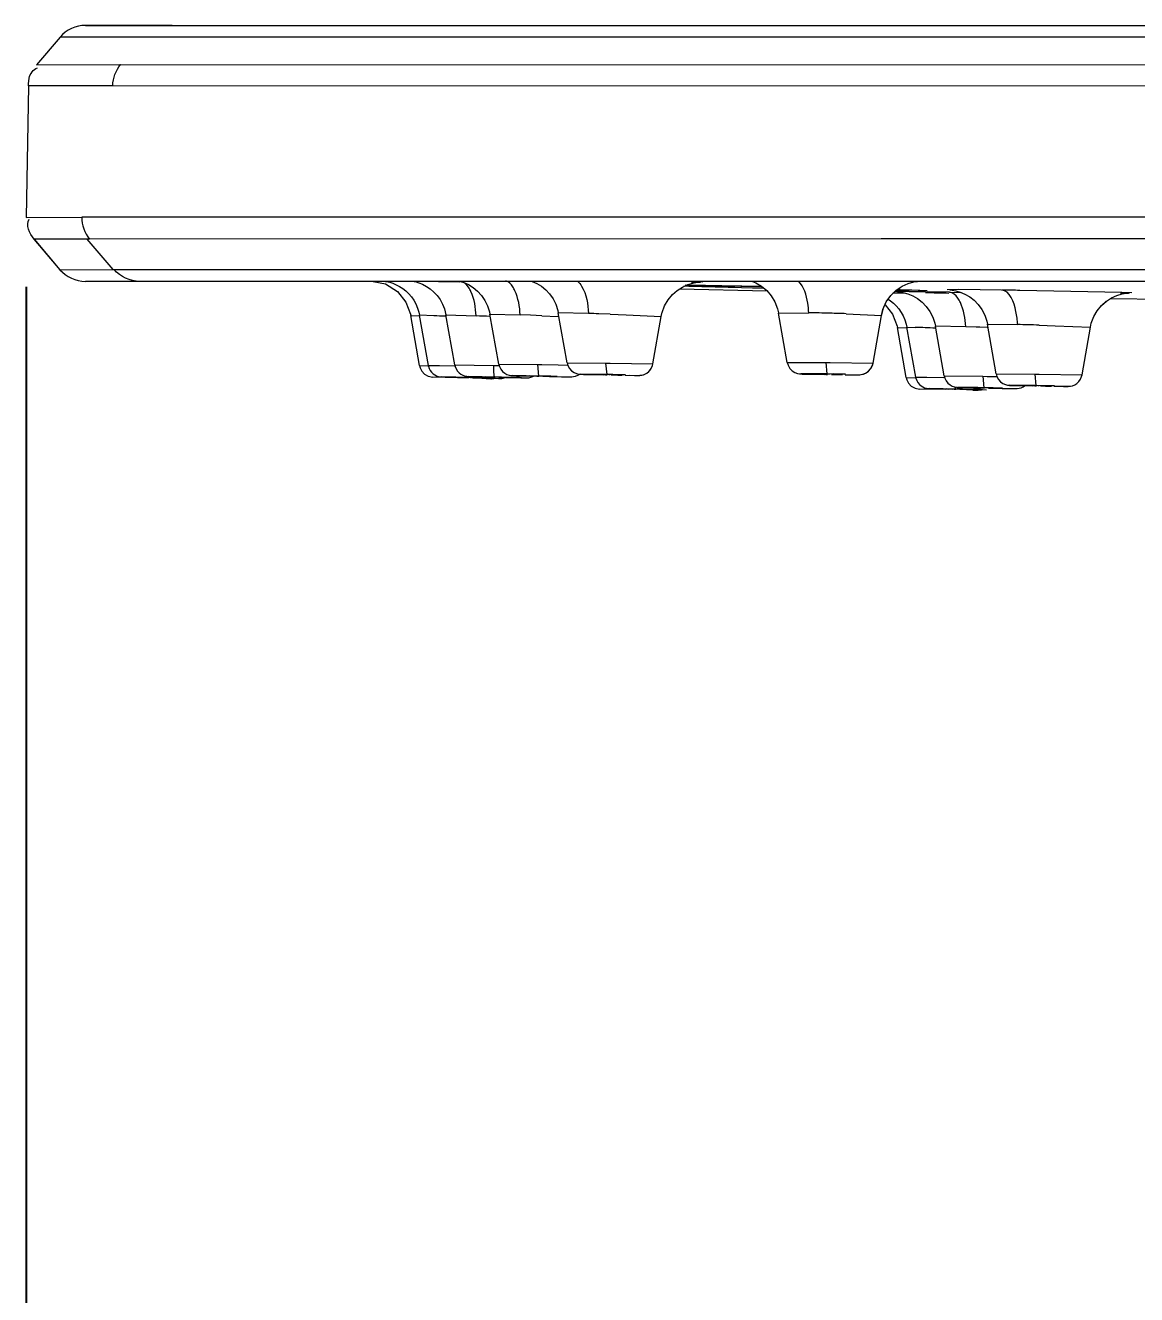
# Model space of a CAD drawing. Header units: millimetres. Extents: x 6110 to 6704, y -2661 to -1821.
# Drawn here: x 6470.38 to 6480.37, y -2102.18 to -2090.76 of the extents above; entities that cross this region are included whole.
import ezdxf

# ---------------------------------------------------------------- set-up
doc = ezdxf.new("R2010")
doc.units = ezdxf.units.MM
doc.header["$LTSCALE"] = 0.1
doc.layers.get('0').update_dxf_attribs({"lineweight": 15})
doc.layers.add('DIM', color=3, linetype='Continuous', lineweight=9)
doc.styles.get("Standard").update_dxf_attribs({"font": 'arial.ttf'})
doc.dimstyles.new('ISO-25', dxfattribs={"dimtxt": 2.5, "dimasz": 2.5, "dimexe": 1.25, "dimexo": 0.625, "dimtad": 1, "dimlfac": 5, "dimtxsty": 'Standard', "dimcen": 2.5, "dimadec": 0, "dimazin": 0, "dimtfac": 1, "dimtmove": 0, "dimatfit": 3, "dimfxl": 0, "dimarcsym": 0})

# ---------------------------------------------------------------- blocks, each defined once
blk = doc.blocks.new('*D69')
at = {"layer": 'Defpoints', "color": 0}
for p in [(6470.391, -2092.49), (6519.738, -2092.49), (6519.738, -2112.348)]:
    blk.add_point(p, dxfattribs=at)
at = {"layer": 'DIM', "color": 0, "lineweight": -2}
for p, q in [((6470.391, -2093.115), (6470.391, -2113.598)), ((6519.738, -2093.115), (6519.738, -2113.598)), ((6474.391, -2112.348), (6515.738, -2112.348))]:
    blk.add_line(p, q, dxfattribs=at)
at = {"layer": 'DIM', "color": 0}
for points in [[(6474.391, -2111.681), (6474.391, -2113.015), (6470.391, -2112.348)], [(6515.738, -2111.681), (6515.738, -2113.015), (6519.738, -2112.348)]]:
    blk.add_solid(points, dxfattribs=at)
at = {"layer": 'DIM', "color": 0, "insert": (6495.064, -2109.681), "char_height": 4, "attachment_point": 5}
blk.add_mtext('197', dxfattribs=at)

msp = doc.modelspace()

# ---------------------------------------------------------------- linework, layer by layer
at = {"color": 7, "linetype": 'Continuous'}
for p, q in [((6470.9226, -2090.7637), (6519.2063, -2090.7637)), ((6471.4283, -2090.7637), (6470.9226, -2090.7637)), ((6471.7019, -2090.7637), (6471.4283, -2090.7637)), ((6470.6948, -2090.8689), (6470.4827, -2091.1198)), ((6492.256, -2090.869), (6470.6948, -2090.8689)), ((6470.4825, -2091.1199), (6470.483, -2091.1194)), ((6470.4841, -2091.1182), (6471.2409, -2091.1145)), ((6471.2395, -2091.1155), (6495.0644, -2091.1203)), ((6470.4123, -2091.2903), (6470.4176, -2091.239)), ((6470.4123, -2091.2901), (6470.4175, -2091.2392)), ((6470.4118, -2091.3072), (6470.3911, -2092.4905)), ((6470.4118, -2091.3072), (6470.4126, -2091.2903)), ((6470.5031, -2091.3066), (6470.4118, -2091.3072)), ((6471.1689, -2091.3066), (6470.5031, -2091.3066)), ((6471.1691, -2091.3059), (6483.7108, -2091.3068)), ((6470.3911, -2092.4905), (6470.8905, -2092.4884)), ((6473.273, -2092.4886), (6470.8904, -2092.4891)), ((6473.9557, -2092.4886), (6473.273, -2092.4886)), ((6492.2799, -2092.4878), (6473.9557, -2092.4886)), ((6470.461, -2092.6861), (6470.694, -2092.9612)), ((6470.94, -2092.6861), (6470.461, -2092.6861)), ((6470.6945, -2092.9615), (6470.4614, -2092.6863)), ((6470.96, -2092.6858), (6470.9397, -2092.6857)), ((6471.172, -2092.9608), (6470.94, -2092.6861)), ((6478.078, -2092.6839), (6470.96, -2092.6858)), ((6478.3422, -2092.684), (6478.078, -2092.6839)), ((6478.4808, -2092.684), (6478.3422, -2092.684)), ((6478.7145, -2092.6841), (6478.4808, -2092.684)), ((6478.8249, -2092.6841), (6478.7145, -2092.6841)), ((6479.5535, -2092.6843), (6478.8249, -2092.6841)), ((6480.4748, -2092.6844), (6479.5535, -2092.6843)), ((6470.694, -2092.9612), (6471.172, -2092.9608)), ((6471.1718, -2092.9605), (6471.1817, -2092.9603)), ((6471.1817, -2092.9603), (6471.7564, -2092.9603)), ((6471.7564, -2092.9603), (6471.8527, -2092.9603)), ((6471.8527, -2092.9603), (6478.204, -2092.9603)), ((6478.204, -2092.9603), (6492.2704, -2092.9603)), ((6519.207, -2093.0663), (6470.9223, -2093.0663)), ((6473.8364, -2093.067), (6473.8026, -2093.0661)), ((6473.8828, -2093.0682), (6473.8364, -2093.067)), ((6474.0961, -2093.0662), (6474.2891, -2093.0715)), ((6474.2911, -2093.0671), (6474.2529, -2093.0662)), ((6476.3712, -2093.0728), (6476.4535, -2093.0729)), ((6476.4738, -2093.0728), (6476.3826, -2093.0675)), ((6473.7298, -2093.1584), (6473.805, -2093.2525)), ((6476.2646, -2093.1337), (6477.052, -2093.1527)), ((6476.3028, -2093.108), (6476.3473, -2093.1092)), ((6476.3236, -2093.1021), (6476.5248, -2093.1052)), ((6476.7908, -2093.1099), (6476.4981, -2093.1048)), ((6476.5248, -2093.1052), (6476.816, -2093.1104)), ((6476.824, -2093.1105), (6476.7908, -2093.1099)), ((6476.816, -2093.1104), (6477.0072, -2093.1139)), ((6476.8209, -2093.1212), (6476.921, -2093.1235)), ((6477.0045, -2093.1139), (6476.824, -2093.1105)), ((6476.921, -2093.1235), (6477.0189, -2093.1258)), ((6478.2247, -2093.1734), (6478.1815, -2093.1726)), ((6478.3085, -2093.1588), (6478.2045, -2093.1583)), ((6478.2226, -2093.1402), (6478.3542, -2093.1438)), ((6478.2994, -2093.1749), (6478.2247, -2093.1734)), ((6478.2487, -2093.1409), (6478.2264, -2093.1403)), ((6478.2487, -2093.1409), (6478.4921, -2093.1484)), ((6478.3542, -2093.1438), (6478.4241, -2093.1461)), ((6478.6915, -2093.1648), (6478.4761, -2093.1612)), ((6478.7752, -2093.1406), (6478.6709, -2093.1411)), ((6478.6915, -2093.1648), (6478.8006, -2093.1667)), ((6479.1585, -2093.1449), (6478.7752, -2093.1406)), ((6480.2404, -2093.1657), (6479.3244, -2093.1474)), ((6480.2286, -2093.1711), (6480.311, -2093.1709)), ((6480.3313, -2093.1708), (6480.2404, -2093.1657)), ((6478.0796, -2093.3733), (6478.0939, -2093.3177)), ((6478.112, -2093.2772), (6478.1805, -2093.3624)), ((6480.0585, -2093.2837), (6480.1018, -2093.2453)), ((6480.1424, -2093.2192), (6480.6113, -2093.2278)), ((6473.9271, -2093.8244), (6473.8473, -2093.3719)), ((6473.8473, -2093.3719), (6473.9258, -2093.3756)), ((6474.0063, -2093.8228), (6473.9265, -2093.3703)), ((6474.055, -2093.3757), (6473.9265, -2093.3703)), ((6474.2437, -2093.8186), (6474.164, -2093.3666)), ((6474.164, -2093.3666), (6474.4362, -2093.3768)), ((6474.4663, -2093.3781), (6474.4362, -2093.3768)), ((6474.4972, -2093.3794), (6474.4663, -2093.3781)), ((6474.5287, -2093.3808), (6474.4972, -2093.3794)), ((6474.559, -2093.3821), (6474.5287, -2093.3808)), ((6474.639, -2093.8108), (6474.5596, -2093.3602)), ((6474.5596, -2093.3602), (6474.832, -2093.3682)), ((6474.9246, -2093.3716), (6474.832, -2093.3682)), ((6475.026, -2093.3756), (6474.9246, -2093.3716)), ((6475.026, -2093.3756), (6475.1729, -2093.3818)), ((6475.2531, -2093.7986), (6475.1741, -2093.3507)), ((6475.4468, -2093.3551), (6475.1744, -2093.3506)), ((6475.6399, -2093.361), (6475.5394, -2093.3578)), ((6475.6399, -2093.361), (6475.784, -2093.3663)), ((6475.784, -2093.3663), (6476.1003, -2093.3818)), ((6476.0251, -2093.8083), (6476.1003, -2093.3818)), ((6476.0998, -2093.3817), (6476.1084, -2093.3448)), ((6477.1539, -2093.3509), (6477.4269, -2093.349)), ((6477.2323, -2093.7952), (6477.1539, -2093.3509)), ((6477.7627, -2093.357), (6478.0801, -2093.3725)), ((6478.0043, -2093.8024), (6478.0801, -2093.3725)), ((6479.958, -2093.4798), (6479.9667, -2093.4428)), ((6478.3024, -2093.9316), (6478.2232, -2093.4825)), ((6478.2232, -2093.4825), (6478.3081, -2093.4856)), ((6478.3879, -2093.9282), (6478.3087, -2093.479)), ((6478.3087, -2093.479), (6478.3836, -2093.4807)), ((6478.6442, -2093.9171), (6478.565, -2093.4682)), ((6478.8377, -2093.4746), (6478.565, -2093.4682)), ((6478.9302, -2093.4776), (6478.8377, -2093.4746)), ((6478.9635, -2093.4787), (6478.9302, -2093.4775)), ((6479.031, -2093.481), (6478.9635, -2093.4787)), ((6479.1111, -2093.8982), (6479.0323, -2093.451)), ((6479.0323, -2093.451), (6479.3051, -2093.4547)), ((6479.4979, -2093.4601), (6479.642, -2093.465)), ((6479.642, -2093.465), (6479.9585, -2093.4798)), ((6479.8832, -2093.9072), (6479.9585, -2093.4798)), ((6473.9272, -2093.8243), (6474.0028, -2093.8258)), ((6473.9722, -2093.9003), (6474.0059, -2093.9195)), ((6474.0064, -2093.8228), (6474.1066, -2093.8244)), ((6474.1066, -2093.8244), (6474.2421, -2093.8267)), ((6474.2437, -2093.8186), (6474.5915, -2093.8234)), ((6474.5915, -2093.8234), (6474.5924, -2093.8751)), ((6474.5915, -2093.8234), (6474.6308, -2093.824)), ((6474.5924, -2093.8751), (6474.5957, -2093.9127)), ((6474.6308, -2093.824), (6474.6429, -2093.8242)), ((6474.639, -2093.8108), (6474.9865, -2093.8145)), ((6474.9865, -2093.8145), (6474.9963, -2093.9178)), ((6474.9865, -2093.8145), (6475.026, -2093.815)), ((6475.026, -2093.8151), (6475.1735, -2093.8173)), ((6475.1735, -2093.8173), (6475.2629, -2093.8188)), ((6475.2532, -2093.7985), (6475.6003, -2093.8013)), ((6475.6003, -2093.8012), (6475.6106, -2093.9045)), ((6475.6003, -2093.8012), (6475.6399, -2093.8017)), ((6475.6399, -2093.8017), (6476.0251, -2093.8083)), ((6477.2324, -2093.7951), (6477.579, -2093.7957)), ((6477.4792, -2093.8977), (6477.3537, -2093.8983)), ((6477.494, -2093.9003), (6477.5799, -2093.9026)), ((6477.6074, -2093.9006), (6477.5089, -2093.8999)), ((6477.5089, -2093.8999), (6477.5236, -2093.9005)), ((6477.579, -2093.7956), (6477.59, -2093.8989)), ((6477.579, -2093.7956), (6477.6189, -2093.796)), ((6477.6454, -2093.8996), (6477.59, -2093.8989)), ((6477.6189, -2093.9007), (6477.6074, -2093.9006)), ((6477.6189, -2093.796), (6478.0043, -2093.8024)), ((6479.1112, -2093.8982), (6479.4582, -2093.9005)), ((6479.4582, -2093.9005), (6479.4687, -2094.0038)), ((6479.4582, -2093.9005), (6479.4979, -2093.9009)), ((6479.4979, -2093.9009), (6479.8831, -2093.9072)), ((6474.0059, -2093.9195), (6474.0468, -2093.9276)), ((6474.2684, -2093.9336), (6474.047, -2093.9276)), ((6474.2526, -2093.9291), (6474.1262, -2093.9261)), ((6474.1357, -2093.9265), (6474.3438, -2093.9323)), ((6474.3635, -2093.932), (6474.2526, -2093.9291)), ((6474.2685, -2093.9299), (6474.3527, -2093.9323)), ((6474.3837, -2093.9327), (6474.2837, -2093.9302)), ((6474.2837, -2093.9302), (6474.2986, -2093.9306)), ((6474.3527, -2093.9323), (6474.3681, -2093.9327)), ((6474.4188, -2093.9334), (6474.3635, -2093.932)), ((6474.49, -2093.924), (6474.3637, -2093.9215)), ((6474.374, -2093.922), (6474.3951, -2093.9227)), ((6474.3935, -2093.933), (6474.3837, -2093.9327)), ((6474.3951, -2093.9227), (6474.5968, -2093.9282)), ((6474.4034, -2093.9336), (6474.4634, -2093.9352)), ((6474.5073, -2093.9358), (6474.4188, -2093.9334)), ((6474.4561, -2093.9347), (6474.4274, -2093.9339)), ((6474.5185, -2093.9365), (6474.4561, -2093.9347)), ((6474.4634, -2093.9352), (6474.5025, -2093.9361)), ((6474.4884, -2093.9361), (6474.6525, -2093.9401)), ((6474.5025, -2093.9361), (6474.4885, -2093.9357)), ((6474.6009, -2093.9266), (6474.49, -2093.924)), ((6474.5058, -2093.925), (6474.5902, -2093.9275)), ((6474.5196, -2093.9362), (6474.5073, -2093.9358)), ((6474.53, -2093.9364), (6474.5196, -2093.9362)), ((6474.6207, -2093.9275), (6474.5209, -2093.9252)), ((6474.5209, -2093.9252), (6474.5358, -2093.9257)), ((6474.5253, -2093.9405), (6474.5679, -2093.9417)), ((6474.526, -2093.937), (6474.641, -2093.939)), ((6474.6073, -2093.9386), (6474.53, -2093.9364)), ((6474.5669, -2093.9417), (6474.5725, -2093.9418)), ((6474.5725, -2093.9418), (6474.5679, -2093.9417)), ((6474.5727, -2093.9418), (6474.5942, -2093.9388)), ((6474.5902, -2093.9275), (6474.6054, -2093.9278)), ((6474.5957, -2093.9127), (6474.6009, -2093.9267)), ((6474.6562, -2093.928), (6474.6009, -2093.9266)), ((6474.6308, -2093.9278), (6474.6207, -2093.9275)), ((6474.6376, -2093.9398), (6474.6504, -2093.9401)), ((6474.6409, -2093.9288), (6474.7009, -2093.9302)), ((6474.6561, -2093.9401), (6474.6636, -2093.9398)), ((6474.7674, -2093.9309), (6474.6562, -2093.928)), ((6474.7558, -2093.9313), (6474.6649, -2093.9287)), ((6474.7009, -2093.9302), (6474.7407, -2093.9311)), ((6474.7229, -2093.9313), (6474.837, -2093.9338)), ((6474.7407, -2093.9311), (6474.7258, -2093.9306)), ((6474.8855, -2093.9154), (6474.7594, -2093.9136)), ((6474.7637, -2093.9322), (6474.8787, -2093.9354)), ((6474.7983, -2093.9151), (6474.9749, -2093.9196)), ((6474.837, -2093.9338), (6474.8771, -2093.9346)), ((6474.8771, -2093.9346), (6474.8877, -2093.9347)), ((6474.9963, -2093.9177), (6474.8855, -2093.9154)), ((6474.901, -2093.9168), (6474.9858, -2093.9191)), ((6475.0156, -2093.9188), (6474.9161, -2093.9168)), ((6474.9161, -2093.9168), (6474.9309, -2093.9173)), ((6474.9858, -2093.9191), (6475.0006, -2093.9194)), ((6475.0517, -2093.919), (6474.9963, -2093.9177)), ((6475.026, -2093.919), (6475.0156, -2093.9188)), ((6475.0364, -2093.9203), (6475.0963, -2093.9216)), ((6475.151, -2093.9223), (6475.0605, -2093.9199)), ((6475.0963, -2093.9216), (6475.1359, -2093.9223)), ((6475.1084, -2093.9225), (6475.2023, -2093.9244)), ((6475.1359, -2093.9223), (6475.1211, -2093.9218)), ((6475.1595, -2093.9235), (6475.285, -2093.9253)), ((6475.2023, -2093.9244), (6475.2613, -2093.9253)), ((6475.2613, -2093.9253), (6475.2778, -2093.9255)), ((6475.4998, -2093.9027), (6475.3739, -2093.9017)), ((6475.4016, -2093.9031), (6475.4312, -2093.904)), ((6475.4312, -2093.904), (6475.5853, -2093.9075)), ((6475.515, -2093.9044), (6475.6002, -2093.9067)), ((6475.6291, -2093.9057), (6475.53, -2093.9043)), ((6475.53, -2093.9043), (6475.5448, -2093.9048)), ((6475.6002, -2093.9067), (6475.6146, -2093.9069)), ((6475.6659, -2093.9055), (6475.6106, -2093.9045)), ((6475.6399, -2093.9059), (6475.6291, -2093.9057)), ((6475.7649, -2093.9091), (6475.6749, -2093.9068)), ((6475.7105, -2093.9088), (6475.7499, -2093.9092)), ((6475.7499, -2093.9092), (6475.7351, -2093.9087)), ((6475.7743, -2093.9107), (6475.8996, -2093.9116)), ((6475.8184, -2093.9114), (6475.8585, -2093.9118)), ((6475.8585, -2093.9118), (6475.8842, -2093.9119)), ((6477.4333, -2093.9015), (6477.5681, -2093.9041)), ((6477.7439, -2093.9038), (6477.6544, -2093.9015)), ((6477.6898, -2093.9042), (6477.729, -2093.9042)), ((6477.729, -2093.9042), (6477.7143, -2093.9036)), ((6477.7545, -2093.9063), (6477.8795, -2093.9057)), ((6477.7922, -2093.9066), (6477.8409, -2093.9067)), ((6477.8256, -2093.9067), (6477.8583, -2093.9066)), ((6477.8569, -2093.9066), (6477.8715, -2093.9064)), ((6478.3025, -2093.9316), (6478.386, -2093.9328)), ((6478.3478, -2094.0078), (6478.3817, -2094.027)), ((6478.3879, -2093.9282), (6478.4876, -2093.9291)), ((6478.4876, -2093.9291), (6478.6421, -2093.931)), ((6478.6442, -2093.9171), (6478.9914, -2093.9201)), ((6478.9914, -2093.9201), (6479.0016, -2094.0234)), ((6478.9914, -2093.9201), (6479.031, -2093.9206)), ((6479.031, -2093.9206), (6479.1195, -2093.9218)), ((6479.3579, -2094.0021), (6479.2321, -2094.0014)), ((6479.2878, -2094.0035), (6479.4422, -2094.0068)), ((6479.3729, -2094.0039), (6479.4584, -2094.006)), ((6479.4868, -2094.005), (6479.3879, -2094.0037)), ((6479.3879, -2094.0037), (6479.4027, -2094.0042)), ((6479.4584, -2094.006), (6479.4726, -2094.0062)), ((6479.524, -2094.0047), (6479.4687, -2094.0037)), ((6479.4979, -2094.0052), (6479.4868, -2094.005)), ((6479.6229, -2094.0082), (6479.533, -2094.0059)), ((6479.5686, -2094.008), (6479.6079, -2094.0083)), ((6479.6079, -2094.0083), (6479.5932, -2094.0078)), ((6479.6327, -2094.0098), (6479.7579, -2094.0105)), ((6479.6794, -2094.0105), (6479.7168, -2094.0108)), ((6479.7168, -2094.0108), (6479.7425, -2094.0109)), ((6478.3817, -2094.027), (6478.4228, -2094.0349)), ((6478.6598, -2094.0399), (6478.4229, -2094.0348)), ((6478.6344, -2094.0333), (6478.5084, -2094.0311)), ((6478.5288, -2094.0318), (6478.7167, -2094.0361)), ((6478.7453, -2094.0355), (6478.6344, -2094.0333)), ((6478.6498, -2094.0341), (6478.7348, -2094.0361)), ((6478.7643, -2094.0362), (6478.6649, -2094.0343)), ((6478.6649, -2094.0343), (6478.6797, -2094.0347)), ((6478.7348, -2094.0361), (6478.7495, -2094.0364)), ((6478.7394, -2094.018), (6478.7453, -2094.0355)), ((6478.8006, -2094.0366), (6478.7453, -2094.0355)), ((6478.7748, -2094.0364), (6478.7643, -2094.0362)), ((6478.8908, -2094.0213), (6478.7649, -2094.0199)), ((6478.7838, -2094.0207), (6478.8159, -2094.0216)), ((6478.7854, -2094.0372), (6478.8452, -2094.0384)), ((6478.9119, -2094.0391), (6478.8006, -2094.0366)), ((6478.8374, -2094.0378), (6478.8094, -2094.0372)), ((6478.8159, -2094.0216), (6478.9803, -2094.0253)), ((6478.8998, -2094.0393), (6478.8374, -2094.0378)), ((6478.8452, -2094.0384), (6478.8848, -2094.0391)), ((6478.8664, -2094.0392), (6478.98, -2094.0414)), ((6478.8848, -2094.0391), (6478.8699, -2094.0387)), ((6478.9016, -2094.045), (6478.9485, -2094.046)), ((6478.9061, -2094.0227), (6478.9912, -2094.0248)), ((6478.9087, -2094.04), (6479.0235, -2094.0428)), ((6479.0203, -2094.0243), (6478.9211, -2094.0227)), ((6478.9211, -2094.0227), (6478.9359, -2094.0231)), ((6478.9485, -2094.046), (6478.9439, -2094.0459)), ((6478.9486, -2094.0461), (6478.9802, -2094.0414)), ((6478.9912, -2094.0248), (6479.0057, -2094.025)), ((6479.0569, -2094.0244), (6479.0016, -2094.0233)), ((6479.031, -2094.0245), (6479.0203, -2094.0243)), ((6479.0418, -2094.0259), (6479.1015, -2094.027)), ((6479.156, -2094.0275), (6479.0658, -2094.0253)), ((6479.1015, -2094.027), (6479.141, -2094.0275)), ((6479.114, -2094.0279), (6479.2079, -2094.0295)), ((6479.141, -2094.0275), (6479.1262, -2094.0271)), ((6479.1652, -2094.0287), (6479.2906, -2094.0302)), ((6479.2079, -2094.0295), (6479.2761, -2094.0303)), ((6479.2761, -2094.0303), (6479.2941, -2094.0303)), ((6479.2941, -2094.0303), (6479.3016, -2094.0299))]:
    msp.add_line(p, q, dxfattribs=at)
for points in [[(6473.51, -2093.0663), (6473.6211, -2093.0899), (6473.7298, -2093.1584)], [(6473.6222, -2093.0663), (6473.6308, -2093.0677), (6473.6586, -2093.0743), (6473.6876, -2093.0837), (6473.7172, -2093.0961), (6473.7466, -2093.1116), (6473.7756, -2093.1303), (6473.8035, -2093.1522), (6473.8297, -2093.1774), (6473.8537, -2093.2054), (6473.8754, -2093.2363)], [(6473.8778, -2093.0663), (6473.8863, -2093.068), (6473.9201, -2093.0782), (6473.955, -2093.0926), (6473.9899, -2093.1113), (6474.0236, -2093.1344), (6474.0557, -2093.162), (6474.0852, -2093.1941), (6474.1114, -2093.2304), (6474.1336, -2093.2704), (6474.1512, -2093.3143), (6474.1643, -2093.3665)], [(6474.2965, -2093.0663), (6474.3255, -2093.0755), (6474.3684, -2093.0952), (6474.4101, -2093.1213), (6474.4493, -2093.1538), (6474.4847, -2093.1927), (6474.515, -2093.2371), (6474.539, -2093.2865), (6474.5559, -2093.3406), (6474.5599, -2093.3601)], [(6474.9406, -2093.0663), (6474.9812, -2093.0847), (6475.0223, -2093.11), (6475.0611, -2093.1416), (6475.0964, -2093.1796), (6475.127, -2093.2232), (6475.1516, -2093.2724), (6475.1695, -2093.3269), (6475.1744, -2093.3506)], [(6476.1082, -2093.345), (6476.1308, -2093.2851), (6476.1618, -2093.2319), (6476.2001, -2093.1856), (6476.2435, -2093.1472), (6476.2903, -2093.1172), (6476.3384, -2093.0953), (6476.3848, -2093.0815), (6476.4228, -2093.0748), (6476.4442, -2093.0729), (6476.4483, -2093.0727)], [(6476.9197, -2093.0663), (6476.9516, -2093.0794), (6477.0011, -2093.1088), (6477.048, -2093.148), (6477.0893, -2093.1962), (6477.1224, -2093.2518), (6477.1459, -2093.3137), (6477.1543, -2093.3508)], [(6478.0796, -2093.3724), (6478.0937, -2093.3179), (6478.1236, -2093.2516), (6478.1641, -2093.1942), (6478.2127, -2093.1469), (6478.2661, -2093.1109), (6478.321, -2093.0858), (6478.3718, -2093.0715), (6478.405, -2093.0663)], [(6476.2003, -2093.1856), (6476.2437, -2093.1473), (6476.2671, -2093.1322)], [(6478.2259, -2093.1596), (6478.2235, -2093.1595), (6478.2249, -2093.1596), (6478.2376, -2093.1607), (6478.2714, -2093.166), (6478.3158, -2093.1779)], [(6478.3158, -2093.1779), (6478.3606, -2093.1963), (6478.4044, -2093.2215), (6478.4458, -2093.2535), (6478.4834, -2093.2924), (6478.5159, -2093.3374), (6478.5418, -2093.3879), (6478.5602, -2093.4436), (6478.5654, -2093.4681)], [(6478.4241, -2093.1461), (6478.4558, -2093.1472), (6478.4671, -2093.1477), (6478.4751, -2093.1481), (6478.4767, -2093.1482)], [(6478.6984, -2093.1431), (6478.6956, -2093.1429), (6478.6985, -2093.1431), (6478.7154, -2093.145), (6478.7476, -2093.1509), (6478.7876, -2093.1624), (6478.8309, -2093.1808), (6478.8733, -2093.2055), (6478.9135, -2093.2368), (6478.9503, -2093.2749), (6478.9823, -2093.319), (6479.0082, -2093.3689), (6479.0269, -2093.4244), (6479.0326, -2093.451)], [(6480.1018, -2093.2453), (6480.1484, -2093.2153), (6480.1965, -2093.1934), (6480.2428, -2093.1795), (6480.2807, -2093.1729), (6480.3019, -2093.171), (6480.3059, -2093.1708)], [(6473.805, -2093.2525), (6473.8454, -2093.3601), (6473.8477, -2093.3718)], [(6473.8754, -2093.2363), (6473.8941, -2093.2699), (6473.9095, -2093.3061), (6473.9214, -2093.3446), (6473.9268, -2093.3702)], [(6478.1406, -2093.2275), (6478.1605, -2093.2407), (6478.1876, -2093.2623), (6478.213, -2093.287), (6478.2365, -2093.3147), (6478.2576, -2093.3449)], [(6479.9664, -2093.443), (6479.989, -2093.3832), (6480.02, -2093.3299), (6480.0583, -2093.2836), (6480.1017, -2093.2453)], [(6478.1805, -2093.3624), (6478.2212, -2093.4703), (6478.2235, -2093.4825)], [(6478.2576, -2093.3449), (6478.276, -2093.3778), (6478.2912, -2093.4132), (6478.3031, -2093.4512), (6478.309, -2093.4789)], [(6473.9272, -2093.8244), (6473.9323, -2093.8437), (6473.9475, -2093.8738), (6473.9722, -2093.9003)], [(6474.0064, -2093.8228), (6474.0076, -2093.8292), (6474.0142, -2093.8495), (6474.0237, -2093.8678), (6474.0355, -2093.8836), (6474.0491, -2093.8969), (6474.0638, -2093.9075), (6474.0791, -2093.9155), (6474.0942, -2093.9211), (6474.1084, -2093.9244), (6474.1193, -2093.9257), (6474.1241, -2093.9261), (6474.1264, -2093.9262), (6474.1289, -2093.9262), (6474.1357, -2093.9265)], [(6474.2438, -2093.8186), (6474.2469, -2093.8318), (6474.2557, -2093.8537), (6474.2678, -2093.8728), (6474.2824, -2093.8887), (6474.2986, -2093.9013), (6474.3156, -2093.9106), (6474.3326, -2093.9168), (6474.3481, -2093.9201), (6474.358, -2093.9213), (6474.362, -2093.9215), (6474.3652, -2093.9217), (6474.374, -2093.922)], [(6474.6391, -2093.8108), (6474.645, -2093.8321), (6474.6573, -2093.8568), (6474.6736, -2093.8769), (6474.6924, -2093.8924), (6474.7124, -2093.9033), (6474.7323, -2093.91), (6474.7484, -2093.9129), (6474.7557, -2093.9135), (6474.76, -2093.9138), (6474.7648, -2093.914), (6474.7709, -2093.9142), (6474.7983, -2093.9151)], [(6475.2532, -2093.7985), (6475.2604, -2093.8238), (6475.2754, -2093.8507), (6475.2946, -2093.8715), (6475.3163, -2093.8865), (6475.3388, -2093.8961), (6475.3585, -2093.9006), (6475.369, -2093.9018), (6475.3751, -2093.9021), (6475.3819, -2093.9024), (6475.4016, -2093.9031)], [(6475.2778, -2093.9255), (6475.2835, -2093.9255), (6475.2885, -2093.9254), (6475.2959, -2093.9251), (6475.3113, -2093.9232), (6475.3296, -2093.9182), (6475.3489, -2093.9094), (6475.3614, -2093.9009)], [(6475.8842, -2093.9119), (6475.893, -2093.9119), (6475.9001, -2093.9119), (6475.9071, -2093.9116), (6475.9202, -2093.9103), (6475.9392, -2093.906), (6475.9588, -2093.898), (6475.9782, -2093.8857), (6475.996, -2093.869), (6476.0106, -2093.8485), (6476.0209, -2093.825), (6476.0251, -2093.8083)], [(6475.9056, -2093.9117), (6475.9101, -2093.9115), (6475.9266, -2093.9092), (6475.9475, -2093.903), (6475.9693, -2093.8919), (6475.9891, -2093.8762), (6476.0063, -2093.8553), (6476.0195, -2093.8289), (6476.02, -2093.827)], [(6477.2324, -2093.7952), (6477.2399, -2093.821), (6477.2562, -2093.8494), (6477.2776, -2093.8713), (6477.3018, -2093.8864), (6477.3256, -2093.8949), (6477.3426, -2093.8979), (6477.3512, -2093.8987), (6477.3588, -2093.8991), (6477.3682, -2093.8996), (6477.3803, -2093.9), (6477.3954, -2093.9005), (6477.4333, -2093.9015)], [(6477.8683, -2093.9064), (6477.8773, -2093.9062), (6477.8854, -2093.9059), (6477.898, -2093.9047), (6477.9196, -2093.8997), (6477.9427, -2093.8896), (6477.9649, -2093.8735), (6477.9843, -2093.8512), (6477.9986, -2093.8235), (6478.0042, -2093.8024)], [(6477.8715, -2093.9064), (6477.8817, -2093.9061), (6477.8935, -2093.9052), (6477.914, -2093.9014), (6477.9378, -2093.8922), (6477.9612, -2093.8768), (6477.9821, -2093.8545), (6477.9977, -2093.8261), (6478.0043, -2093.8024)], [(6479.1112, -2093.8982), (6479.1177, -2093.9215), (6479.1321, -2093.9484), (6479.1506, -2093.9693), (6479.1717, -2093.9847), (6479.1939, -2093.9948), (6479.2139, -2093.9999), (6479.226, -2094.0013), (6479.2324, -2094.0017), (6479.2391, -2094.002), (6479.2477, -2094.0023), (6479.2585, -2094.0027), (6479.2878, -2094.0035)], [(6474.6504, -2093.9401), (6474.6531, -2093.9401), (6474.6568, -2093.9401), (6474.6662, -2093.9396)], [(6474.6662, -2093.9396), (6474.6782, -2093.9379), (6474.6909, -2093.9349)], [(6474.8877, -2093.9347), (6474.8915, -2093.9347), (6474.8968, -2093.9346), (6474.91, -2093.9334), (6474.9281, -2093.9295), (6474.9462, -2093.9225), (6474.9522, -2093.919)], [(6478.3025, -2093.9316), (6478.3076, -2093.9511), (6478.323, -2093.9813), (6478.3478, -2094.0078)], [(6478.388, -2093.9282), (6478.39, -2093.9373), (6478.3975, -2093.9585), (6478.4082, -2093.9772), (6478.4213, -2093.9932), (6478.4361, -2094.0062), (6478.4519, -2094.0163), (6478.468, -2094.0236), (6478.4838, -2094.0282), (6478.4973, -2094.0304), (6478.5051, -2094.0311), (6478.5086, -2094.0312), (6478.512, -2094.0314), (6478.5288, -2094.0318)], [(6478.6443, -2093.9171), (6478.6496, -2093.9371), (6478.6619, -2093.9621), (6478.6781, -2093.9825), (6478.6968, -2093.9981), (6478.7168, -2094.0093), (6478.7368, -2094.0162), (6478.7533, -2094.0192), (6478.7609, -2094.0199), (6478.7653, -2094.0201), (6478.7701, -2094.0203), (6478.7838, -2094.0207)], [(6479.3016, -2094.0299), (6479.317, -2094.0279), (6479.3353, -2094.0229), (6479.3545, -2094.014), (6479.3672, -2094.0053)], [(6479.7425, -2094.0109), (6479.7514, -2094.0108), (6479.7584, -2094.0107), (6479.7655, -2094.0105), (6479.7788, -2094.0091), (6479.7977, -2094.0047), (6479.8173, -2093.9966), (6479.8367, -2093.9842), (6479.8544, -2093.9675), (6479.8689, -2093.9469), (6479.8792, -2093.9233), (6479.8831, -2093.9072)]]:
    msp.add_lwpolyline(points, dxfattribs=at)
for centre, radius, start, end in [((6475.9355, -2107.2438), 14.1833, 88.19339, 88.34562), ((6475.0819, -2177.7341), 84.6412, 89.041269, 89.164664), ((6479.2571, -1987.238), 105.9112, 268.425661, 268.681975), ((6478.7467, -2054.9217), 38.2304, 269.21286, 269.37213), ((6477.727, -2139.3865), 46.2314, 89.07152, 89.27928), ((6480.8986, -1992.5244), 100.6714, 268.620202, 268.741086), ((6478.5628, -2140.2073), 47.0661, 89.07285, 89.26808), ((6472.0873, -2137.4592), 44.1274, 87.30738, 87.44417), ((6474.3989, -2131.3102), 37.9696, 88.27872, 88.41852), ((6477.0874, -2115.0241), 21.6778, 88.85758, 89.10254), ((6476.9283, -2121.397), 28.0526, 88.58915, 88.79223), ((6476.2836, -2143.4461), 50.1109, 88.30853, 88.473), ((6477.4408, -2124.2062), 30.74, 87.90736, 88.24252), ((6478.38, -2130.0171), 36.5741, 88.40551, 88.5506), ((6478.253, -2134.632), 41.1908, 88.26798, 88.40748), ((6477.2932, -2117.3582), 23.4612, 89.27521, 89.54573), ((6477.2919, -2117.1906), 23.2937, 88.85644, 89.13042), ((6474.0061, -2122.5608), 28.64, 88.32188, 88.47672), ((6473.7806, -2149.4634), 55.559, 88.57431, 88.68908), ((6474.9302, -2131.9468), 38.0484, 88.97529, 89.1422), ((6476.0803, -2070.1313), 23.7803, 268.96523, 269.1089), ((6474.9339, -2131.5469), 37.6485, 88.71645, 88.88589), ((6477.6212, -2088.8955), 5.0073, 269.52701, 269.68422), ((6477.8193, -2079.2693), 14.6354, 269.26088, 269.4932), ((6477.6162, -2098.9841), 5.0827, 89.57004, 89.68352), ((6478.8655, -2130.7366), 36.7378, 89.05923, 89.23207), ((6479.8899, -2071.061), 22.9492, 269.04917, 269.19784), ((6478.8678, -2130.3872), 36.3885, 88.79135, 88.96668), ((6477.9625, -2148.7194), 54.7059, 88.91167, 89.02778), ((6478.0626, -2132.4849), 38.4552, 88.61903, 88.7345), ((6477.9707, -2148.1092), 54.0957, 88.73156, 88.84947)]:
    msp.add_arc(centre, radius, start, end, dxfattribs=at)
for points in [[(6470.9226, -2090.7637), (6470.839, -2090.7638), (6470.7491, -2090.8053), (6470.6948, -2090.8688)], [(6470.4176, -2091.239), (6470.4251, -2091.1999), (6470.4539, -2091.158), (6470.4916, -2091.1454)], [(6471.1691, -2091.3059), (6471.17, -2091.2383), (6471.1963, -2091.1675), (6471.2398, -2091.1158)], [(6470.4616, -2092.6862), (6470.4217, -2092.6386), (6470.3833, -2092.5585), (6470.416, -2092.5057)], [(6470.8904, -2092.4891), (6470.8896, -2092.5586), (6470.9156, -2092.6322), (6470.9601, -2092.6856)], [(6470.6942, -2092.9611), (6470.7487, -2093.0247), (6470.8386, -2093.0663), (6470.9223, -2093.0663)], [(6471.4098, -2093.0663), (6471.326, -2093.0663), (6471.236, -2093.0244), (6471.1819, -2092.9605)], [(6474.4362, -2093.3768), (6474.4322, -2093.3026), (6474.4202, -2093.2265), (6474.3893, -2093.1589)], [(6474.832, -2093.3682), (6474.8278, -2093.294), (6474.8156, -2093.2178), (6474.7846, -2093.1503)], [(6478.8377, -2093.4746), (6478.8333, -2093.4003), (6478.821, -2093.3241), (6478.7898, -2093.2565)]]:
    msp.add_open_spline(points, degree=3, dxfattribs=at)
for points, knots in [([(6474.3893, -2093.1589), (6474.383, -2093.1451), (6474.3622, -2093.1055), (6474.3218, -2093.0681), (6474.2911, -2093.0671)], [0, 0, 0, 0, 0.3311353, 1, 1, 1, 1]), ([(6474.7846, -2093.1503), (6474.7792, -2093.1386), (6474.7605, -2093.1032), (6474.7301, -2093.0694), (6474.7035, -2093.0613)], [0, 0, 0, 0, 0.3154295, 1, 1, 1, 1]), ([(6475.3469, -2093.0645), (6475.3619, -2093.0768), (6475.4253, -2093.162), (6475.4417, -2093.2707), (6475.4468, -2093.3551)], [0, 0, 0, 0, 0.187219, 1, 1, 1, 1]), ([(6477.4269, -2093.349), (6477.425, -2093.32), (6477.413, -2093.222), (6477.3849, -2093.1153), (6477.3339, -2093.0656)], [0, 0, 0, 0, 0.289486, 1, 1, 1, 1]), ([(6478.7898, -2093.2565), (6478.7834, -2093.2427), (6478.7626, -2093.2032), (6478.7221, -2093.1657), (6478.6915, -2093.1648)], [0, 0, 0, 0, 0.3315378, 1, 1, 1, 1]), ([(6479.3051, -2093.4547), (6479.3027, -2093.4151), (6479.2896, -2093.3089), (6479.2359, -2093.1475), (6479.1585, -2093.1449)], [0, 0, 0, 0, 0.3384699, 1, 1, 1, 1]), ([(6474.3594, -2093.9237), (6474.3599, -2093.9258), (6474.3605, -2093.9286), (6474.3625, -2093.932), (6474.3635, -2093.932)], [0, 0, 0, 0, 0.6921285, 1, 1, 1, 1]), ([(6474.4274, -2093.9339), (6474.426, -2093.9339), (6474.4232, -2093.9338), (6474.4203, -2093.9337), (6474.4189, -2093.9337)], [0, 0, 0, 0, 0.4943842, 1, 1, 1, 1]), ([(6474.6649, -2093.9287), (6474.6635, -2093.9287), (6474.6606, -2093.9286), (6474.6577, -2093.9285), (6474.6562, -2093.9285)], [0, 0, 0, 0, 0.4942433, 1, 1, 1, 1]), ([(6475.0605, -2093.9199), (6475.059, -2093.9198), (6475.0559, -2093.9198), (6475.0529, -2093.9197), (6475.0514, -2093.9197)], [0, 0, 0, 0, 0.4940184, 1, 1, 1, 1]), ([(6475.6749, -2093.9068), (6475.6733, -2093.9067), (6475.6701, -2093.9067), (6475.6669, -2093.9066), (6475.6653, -2093.9066)], [0, 0, 0, 0, 0.4936952, 1, 1, 1, 1]), ([(6479.533, -2094.0059), (6479.5314, -2094.0059), (6479.5282, -2094.0059), (6479.5249, -2094.0058), (6479.5233, -2094.0058)], [0, 0, 0, 0, 0.4935704, 1, 1, 1, 1]), ([(6478.8094, -2094.0372), (6478.8079, -2094.0372), (6478.8048, -2094.0371), (6478.8018, -2094.0371), (6478.8002, -2094.037)], [0, 0, 0, 0, 0.4939144, 1, 1, 1, 1]), ([(6479.0658, -2094.0253), (6479.0643, -2094.0253), (6479.0611, -2094.0253), (6479.058, -2094.0252), (6479.0564, -2094.0252)], [0, 0, 0, 0, 0.4937833, 1, 1, 1, 1])]:
    msp.add_open_spline(points, degree=3, knots=knots, dxfattribs=at)

# ---------------------------------------------------------------- dimensions: what is measured, and where the dimension line sits
at = {"layer": 'DIM'}
dim = msp.add_linear_dim(base=(6519.7376, -2112.3479), p1=(6470.3911, -2092.4905), p2=(6519.7376, -2092.4895), text='197', dimstyle='ISO-25', override={"dimtxt": 4, "dimasz": 4, "dimlfac": 4, "dimadec": 1, "dimfxl": 1.25}, dxfattribs=at)
dim.commit()
dim.dimension.update_dxf_attribs({"geometry": '*D69', "text_midpoint": (6495.0644, -2109.6806)})

doc.saveas('drawing.dxf')
